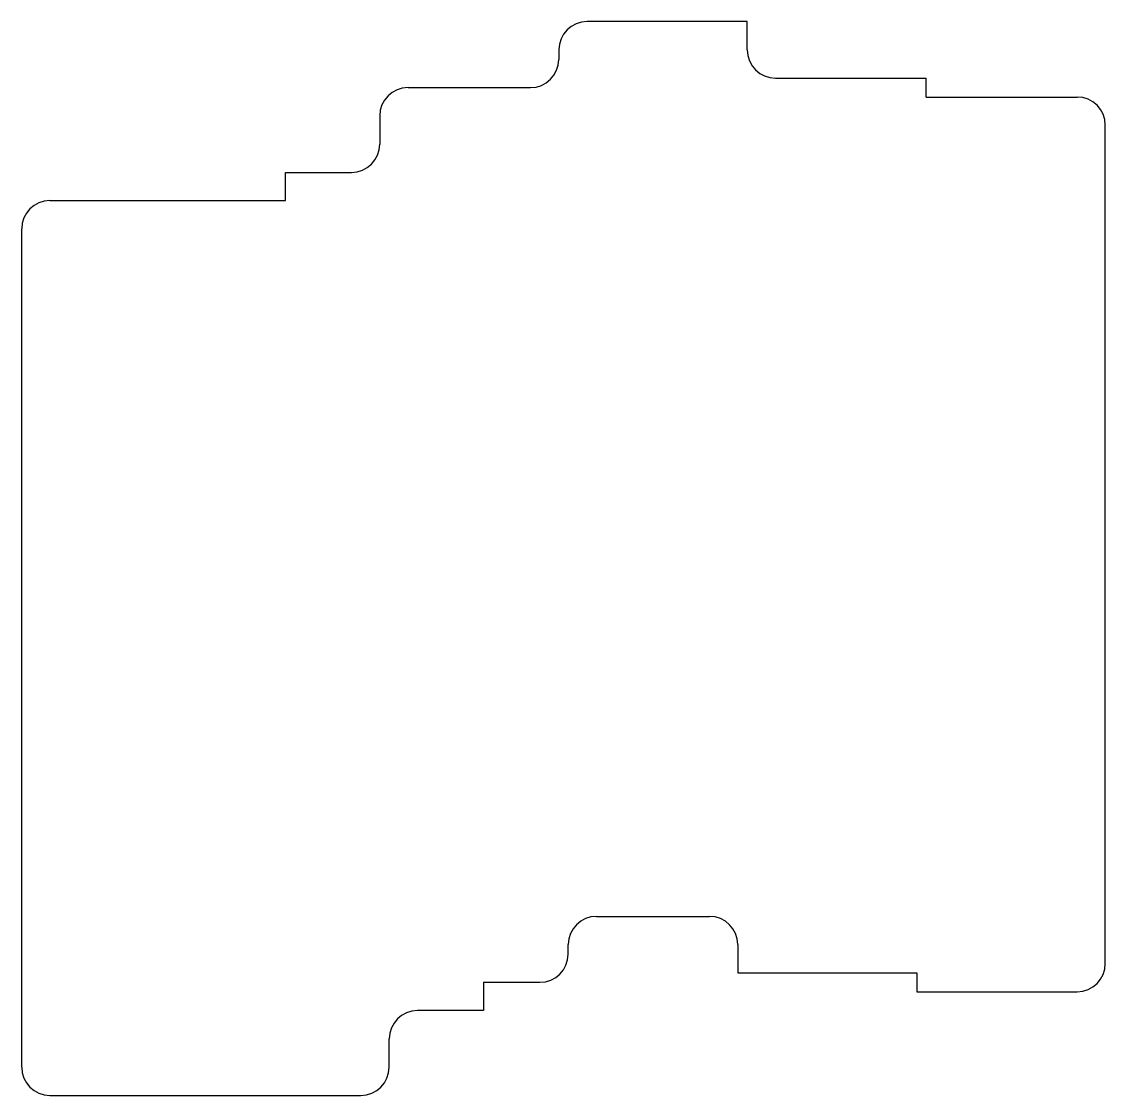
# Model space of a CAD drawing. Header units: millimetres. Extents: x -10 to 105, y -10 to 104.
import ezdxf

# ---------------------------------------------------------------- set-up
doc = ezdxf.new("R2010")
doc.units = ezdxf.units.MM

msp = doc.modelspace()

# ---------------------------------------------------------------- linework, layer by layer
at = {"linetype": 'CONTINUOUS'}
for p, q in [((67, 104.5), (50, 104.5)), ((67, 101.5), (67, 104.5)), ((47, 101.5), (47, 100.5)), ((70, 98.5), (86, 98.5)), ((86, 96.5), (86, 98.5)), ((31, 97.5), (44, 97.5)), ((86, 96.5), (102, 96.5)), ((28, 94.5), (28, 91.5)), ((105, 4.5), (105, 93.5)), ((18, 88.5), (25, 88.5)), ((18, 85.5), (18, 88.5)), ((-7, 85.5), (18, 85.5)), ((-10, -6.5), (-10, 82.5)), ((51, 9.5), (63, 9.5)), ((48, 5.5), (48, 6.5)), ((66, 6.5), (66, 3.5)), ((66, 3.5), (85, 3.5)), ((85, 3.5), (85, 1.5)), ((39, 2.5), (39, -0.5)), ((39, 2.5), (45, 2.5)), ((85, 1.5), (102, 1.5)), ((39, -0.5), (32, -0.5)), ((29, -6.5), (29, -3.5)), ((-7, -9.5), (26, -9.5))]:
    msp.add_line(p, q, dxfattribs=at)
for centre, start, end in [((50, 101.5), 90, 180), ((70, 101.5), 180, 270), ((44, 100.5), 270, 0), ((31, 94.5), 90, 180), ((102, 93.5), 0, 90), ((25, 91.5), 270, 0), ((-7, 82.5), 90, 180), ((51, 6.5), 90, 180), ((63, 6.5), 0, 90), ((45, 5.5), 270, 0), ((102, 4.5), 270, 0), ((32, -3.5), 90, 180), ((-7, -6.5), 180, 270), ((26, -6.5), 270, 0)]:
    msp.add_arc(centre, 3, start, end, dxfattribs=at)

doc.saveas('drawing.dxf')
